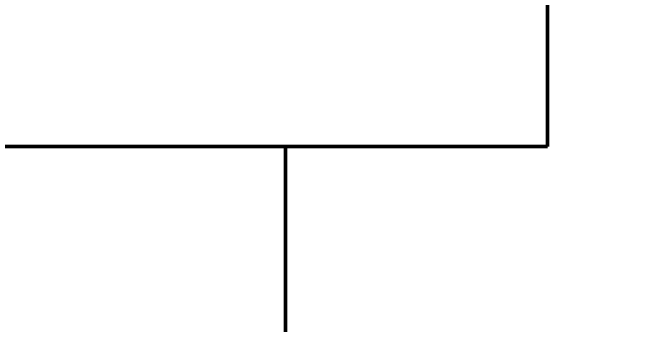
# Model space of a CAD drawing. Header units: millimetres. Extents: x 0 to 1682, y 0 to 1188.
# Drawn here: x 396.2 to 418.3, y 762.75 to 773.7 of the extents above; entities that cross this region are included whole.
import ezdxf

# ---------------------------------------------------------------- set-up
doc = ezdxf.new("R2010")
doc.units = ezdxf.units.MM
doc.header["$LTSCALE"] = 0.7
doc.layers.add('09_РАЗМЕРЫ', color=7, linetype='Continuous')
doc.layers.add('20_ВИДИМЫЕ', color=7, linetype='Continuous', lineweight=50)
doc.styles.add('ГОСТ', font='isocpeur.ttf')
doc.dimstyles.new('ГОСТ', dxfattribs={"dimscale": 2, "dimtxt": 3.5, "dimasz": 3, "dimexe": 2, "dimexo": 0, "dimgap": 1, "dimtad": 1, "dimdec": 1, "dimtxsty": 'ГОСТ', "dimcen": 2.5, "dimclrd": 7, "dimclre": 7, "dimclrt": 7, "dimazin": 3, "dimtfac": 1, "dimtmove": 0, "dimatfit": 3, "dimarcsym": 0})

msp = doc.modelspace()

# ---------------------------------------------------------------- linework, layer by layer
at = {"layer": '20_ВИДИМЫЕ'}
for points in [[(415, 769), (415, 774)], [(395.396, 769), (396.579, 769), (397.763, 769), (398.851, 769), (399.913, 769), (400.974, 769), (402.036, 769), (403.098, 769), (404.085, 769), (404.971, 769), (405.858, 769), (406.745, 769), (407.632, 769), (408.503, 769), (409.17, 769), (409.837, 769), (410.504, 769), (411.171, 769), (411.838, 769), (412.325, 769), (412.739, 769), (413.153, 769), (413.567, 769), (413.982, 769), (414.298, 769), (414.438, 769), (414.579, 769), (414.719, 769), (414.86, 769), (415, 769)], [(405.785, 745), (405.785, 769)]]:
    msp.add_lwpolyline(points, dxfattribs=at)

# ---------------------------------------------------------------- dimensions: what is measured, and where the dimension line sits
at = {"layer": '09_РАЗМЕРЫ'}
msp.add_linear_dim(base=(332.5, 697), p1=(332.5, 794), p2=(707.5, 794), dimstyle='ГОСТ', override={"dimtxsty": 'ГОСТ'}, dxfattribs=at).render()

doc.saveas('drawing.dxf')
